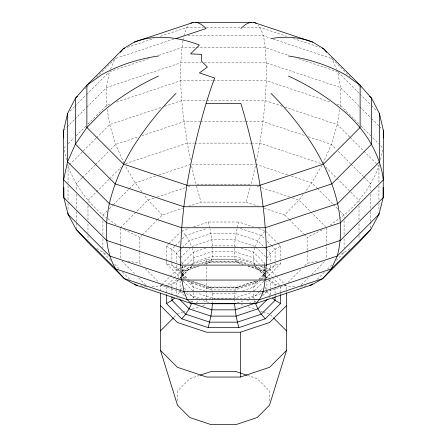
<?xml version="1.0" encoding="UTF-8"?>
<svg xmlns="http://www.w3.org/2000/svg" width="447" height="447" viewBox="0 0 447 447"><rect width="100%" height="100%" fill="white"/><g stroke="black" fill="none" stroke-linecap="round" stroke-linejoin="round"><path stroke-width="0.34" stroke-dasharray="2.23 1.68" d="M212.459 303.753L212.459 293.483L210.481 292.824M236.519 292.824L234.541 293.483L234.519 303.055M193.814 292.606L193.333 297.378L192.612 299.937M253.119 291.925L253.667 287.108L255.282 283.219L257.433 280.94M264.339 265.943L263.965 268.569L263.965 279.693M264.428 265.283L265.445 261.596M339.742 109.521L337.301 124.596L331.322 144.403L322.98 163.451M340.189 106.777L340.536 87.578L337.669 71.788L298.188 58.624M234.742 292.304L235.133 289.935L236.077 287.745L237.323 287.047L255.438 281.012M182.879 41.023C177.113 80.907 183.281 121.528 190.545 160.831M182.996 40.364L183.583 37.045M256.455 160.831C262.925 128.607 266.887 95.753 266.339 62.848C264.926 50.567 266.172 35.235 257.925 25.138M237.044 228.83C235.251 239.581 232.345 251.32 236.077 261.908L242.497 264.328M379.425 164.239L378.95 166.245C370.982 186.846 357.371 205.307 339.569 218.432M380.526 159.562L382.727 150.203M255.343 166.228L251.119 184.153L195.881 184.153L191.657 166.228M237.323 227.484L238.787 222.008L253.348 226.864M191.718 303.133L192.433 300.574M254.924 247.794C253.142 253.388 252.125 259.858 254.824 265.322M188.589 206.279L201.089 202.117L245.911 202.117L250.538 186.148M183.812 35.721L186.891 27.479L189.075 25.138M192.176 265.322C194.875 259.858 193.858 253.388 192.076 247.794M180.571 290.354L182.041 286.907M110.426 69.279L115.075 58.63L115.963 57.579M255.282 246.515L257.869 240.799L261.26 235.468L264.82 231.35M180.633 276.944L180.085 278.068L191.718 266.434L193.015 265.999M322.019 165.261L311.777 182.89L305.161 191.774M180.085 280.755L180.085 291.5L176.554 296.272L176.554 290.047M266.915 258.148L270.446 253.376L275.084 249.286L280.554 246.124L277.593 243.162M303.088 194.551L298.954 200.1L284.728 215.052L264.333 208.257M191.718 266.434L181.393 276.911M178.319 279.906L176.554 281.75L171.916 284.404L166.446 285.879L173.844 278.481M84.701 89.009L86.17 87.539M86.657 87.048L88.618 85.092M96.457 77.253L115.075 58.63L173.9 39.023M70 111.119L74.425 106.693M74.917 106.202L86.221 94.893M86.712 94.401L108.839 72.28M63.63 130.418L66.581 127.462M67.072 126.97L74.459 119.584M74.951 119.092L86.277 107.766M86.768 107.274L106.464 87.578L180.661 62.848L201.558 62.848M63.798 148.197L66.257 145.739M68.223 143.772L74.129 137.872M76.096 135.905L85.93 126.065M87.903 124.098L106.593 105.408L109.901 104.307M95.982 138.313L68.05 166.245L68.05 182.974M96.468 137.827L109.699 124.596L161.993 107.163M82.136 177.951L76.213 183.873L76.213 190.774M82.628 177.459L94.96 165.127M95.451 164.63L108.772 151.315M110.744 149.337L115.678 144.403L138.682 136.737M109.085 179.297L87.986 200.401L87.986 203.15M109.576 178.811L121.349 167.033M107.319 210.8L102.911 215.203L102.911 217.968M109.275 208.838L112.705 205.413M113.192 204.922L128.859 189.254M129.351 188.768L135.223 182.89L155.634 176.09M120.427 227.719L148.046 200.1L154.601 197.915M139.861 251.767L139.861 237.463L141.811 235.519M142.297 235.027L156.914 220.416M157.4 219.924L162.272 215.052L182.667 208.257M166.446 260.383L166.446 246.124L168.418 244.151M168.91 243.66L180.253 232.317M174.878 246.325L171.916 249.286L171.916 262.473M175.375 245.833L179.817 241.391M182.281 238.922L185.74 235.468L206.441 228.562M179.94 249.99L176.554 253.376L176.554 262.372M180.426 249.51L181.879 248.057M182.359 247.571L189.131 240.799L210.923 233.535L236.077 233.535L257.869 240.799L263.674 246.604M180.566 257.668L190.26 247.973M161.44 285.113L160.473 286.074L160.473 292.344M161.92 284.627L169.642 276.911M170.123 276.425L177.364 269.189L179.962 268.323M185.499 266.105L183.035 268.569L182.287 273.586L189.969 265.904M187.472 264.132L193.881 257.723L212.66 251.465L234.34 251.465L253.119 257.723L259.528 264.132M174.336 277.989L180.253 272.067M190.45 265.423L193.333 262.54L212.459 256.165L234.541 256.165L253.667 262.54L255.589 264.462M176.856 279.47L171.916 284.404L171.916 287.874M177.347 278.973L180.309 276.011M182.281 274.039L185.74 270.58L199.038 265.87M178.493 279.811L176.554 281.75L176.554 289.354M178.973 279.33L180.912 277.391M173.984 317.387L176.397 314.979M258.835 279.515L264.641 273.709M266.574 271.776L270.446 267.904L275.084 265.25L280.554 263.775L280.554 259.701M257.221 281.28L255.282 283.219L235.133 289.935L211.867 289.935L191.718 283.219L189.779 281.28M259.159 279.341L265.948 272.553M264.719 275.615L261.26 279.068L264.596 279.062M266.691 273.637L275.084 265.25L275.084 261.78M260.869 279.911L253.667 287.108L241.799 291.07M261.35 279.431L264.713 276.067M265.758 278.57L280.554 263.775M254.108 290.941L263.965 281.085M259.433 291.617L253.667 297.378L249.052 298.914M259.908 291.137L262.791 288.254M262.557 295.864L266.915 291.5L266.915 280.755M268.507 298.21L269.48 297.238M261.702 293.428L284.728 285.756L285.7 284.778M288.136 282.342L301.781 268.703M304.703 265.781L307.139 263.344L319.203 261.026M301.423 284.761L308.324 277.855M311.777 274.402L325.092 261.087M317.163 279.436L324.505 272.094M327.444 269.155L332.339 264.261M336.256 260.344L344.089 252.51L350.979 247.811M196.401 302.725L200.049 299.591M329.964 225.294L339.005 218.834M246.068 264.188L238.787 261.763L237.323 262.601L209.677 262.601L204.502 264.328M187.69 281.046L208.213 287.89L209.677 287.047L237.323 287.047L238.787 287.89L259.31 281.046M307.139 250.404L307.139 237.463L322.93 229.546M341.586 253.527L344.089 252.51L344.089 251.13M127.445 47.298L153.869 38.492M160.473 36.291L186.891 27.479L203.625 27.479M148.812 58.624L109.331 71.788L106.464 87.578L106.811 106.777M158.679 55.339L181.711 47.661L195.641 47.661M116.516 102.1L180.711 80.7L212.716 80.7M164.636 106.28L181.845 100.547L265.155 100.547L282.364 106.28M141.973 135.642L184.035 121.623L199.96 121.623M125.618 163.647L187.187 143.124L194.171 143.124M158.925 174.989L189.874 164.675M157.221 197.043L185.399 187.651M188.019 186.773L189.986 186.12M181.733 230.836L188.355 228.629M193.652 226.864L208.213 222.008L238.787 222.008M205.86 248.096L193.333 252.276L182.287 263.317L182.287 265.328M211.14 246.336L212.459 245.9L234.541 245.9L235.86 246.336M180.61 268.105L187.114 265.937M192.311 264.205L206.615 259.439L240.385 259.439L254.689 264.205M198.217 264.266L211.867 259.718L235.133 259.718L248.783 264.266M195.635 265.954L181.733 270.591L185.74 270.58L199.328 266.054M200.932 264.188L208.213 261.763L238.787 261.763M203.659 264.328L210.923 261.908L236.077 261.908L243.341 264.328M255.885 281.141L236.077 287.745L210.923 287.745L191.115 281.141M177.364 314.012L182.56 312.28M183.214 312.062L186.46 310.978M192.311 309.028L198.814 306.86M202.714 305.564L205.961 304.48M250.532 292.791L234.34 298.188L212.66 298.188L196.468 292.791M261.042 293.651L245.911 298.691L201.089 298.691L185.958 293.651M237.178 302.876L243.777 300.675M253.74 302.301L256.36 301.423M199.524 375.407L189.819 378.643L177.493 390.969L177.493 401.138M300.306 286.974L306.379 285.834M152.109 286.806L162.272 285.756L185.298 293.428M206.413 27.479L240.587 27.479M243.375 27.479L260.109 27.479L286.527 36.291M187.991 35.721L263.188 35.721L270.457 38.14M196.339 47.661L265.289 47.661L288.321 55.339M204.346 62.848L266.339 62.848L340.536 87.578L359.243 106.291M213.409 80.7L266.289 80.7L330.484 102.1M200.653 121.623L244.962 121.623M245.654 121.623L262.965 121.623L305.027 135.642M194.87 143.124L250.733 143.124M251.432 143.124L259.813 143.124L321.382 163.647M191.886 164.239L255.114 164.239M208.213 287.89L238.787 287.89M212.459 293.483L234.541 293.483M265.267 270.591L261.26 270.58L247.672 266.054M182.404 279.062L185.74 279.068L182.281 275.615M284.728 285.756L294.891 286.806M140.621 285.834L146.694 286.974M127.797 261.026L139.861 263.344L142.297 265.781M280.554 285.879L275.084 284.404L270.446 281.75L267.541 278.844M166.446 261.059L166.446 263.775L171.916 265.25L176.554 267.904L180.426 271.776M293.131 38.492L319.555 47.298M273.1 39.023L331.925 58.63L350.543 77.253M337.099 104.307L340.407 105.408L359.097 124.098M285.007 107.163L337.301 124.596L349.548 136.843M308.318 136.737L331.322 144.403L336.256 149.337M255.813 164.239L288.075 174.989M291.366 176.09L311.777 182.89L316.672 187.79M257.014 186.12L258.981 186.773M261.601 187.651L289.779 197.043M292.399 197.915L298.954 200.1L325.589 226.73M245.911 202.117L258.411 206.279M258.645 228.629L264.602 230.613M240.559 228.562L261.26 235.468L264.719 238.922M254.634 246.303L235.133 239.799L211.867 239.799L191.718 246.515L189.131 240.799L185.74 235.468L182.18 231.35M241.14 248.096L253.667 252.276L264.713 263.317M259.886 265.937L265.088 267.675M265.736 267.887L269.636 269.189L275.911 275.464M253.985 265.999L255.282 266.434L266.915 278.068L266.367 276.944M251.365 265.954L264.602 270.368M247.962 265.87L261.26 270.58L264.719 274.039M191.562 281.012L209.677 287.047L210.923 287.745L211.867 289.935L212.258 292.304M205.201 291.07L193.333 287.108L187.092 280.867M241.039 304.48L244.285 305.564M248.186 306.86L254.689 309.028M260.54 310.978L262.49 311.626M263.138 311.844L269.636 314.012M197.948 298.914L193.333 297.378L188.528 292.578M203.223 300.675L209.822 302.876M190.64 301.423L193.26 302.301M247.476 375.407L257.181 378.643L269.507 390.969L269.507 401.138M105.414 253.527L102.911 252.51L96.021 247.811M124.07 229.546L139.861 237.463M208.213 261.763L209.677 262.601L210.923 261.908C214.655 251.32 211.749 239.581 209.956 228.83M166.446 246.124L171.916 249.286L176.554 253.376L180.085 258.148M107.431 218.432C89.629 205.307 76.018 186.846 68.05 166.245L67.575 164.239M107.995 218.834L117.036 225.294M246.951 299.591L250.599 302.725M358.382 85.092L359.36 86.07M359.852 86.562L362.299 89.009M338.161 72.28L359.304 93.417M359.796 93.909L371.099 105.218M371.591 105.71L377 111.119M359.74 106.783L371.06 118.109M371.558 118.6L378.939 125.987M379.436 126.479L382.386 129.429M361.07 126.065L370.904 135.905M372.871 137.872L378.777 143.772M380.743 145.739L382.71 147.706M350.04 137.335L378.95 166.245L378.95 182.974M338.228 151.315L350.56 163.647M351.051 164.138L363.389 176.47M363.88 176.962L370.786 183.873L370.786 190.774M325.651 167.033L336.446 177.828M336.932 178.319L359.014 200.401L359.014 203.15M317.163 188.276L332.831 203.944M333.317 204.435L337.725 208.838M339.681 210.8L344.089 215.203L344.089 217.968M284.728 215.052L288.628 218.952M289.114 219.438L303.731 234.055M304.217 234.541L307.139 237.463M265.758 231.328L277.101 242.671M267.183 241.391L270.642 244.844M271.133 245.336L275.084 249.286L275.084 261.082M264.155 247.09L265.607 248.543M266.088 249.024L270.446 253.376L270.446 262.372M255.768 247.001L265.462 256.695M276.391 275.944L284.113 283.666M284.594 284.147L286.527 286.074L286.527 292.344M261.501 266.105L263.965 268.569L264.713 273.586L256.07 264.942M265.758 271.083L271.675 277M272.167 277.492L279.565 284.89M266.691 276.011L268.664 277.989M269.161 278.481L275.084 284.404L275.084 286.488M264.641 275.944L255.282 266.434M265.121 276.425L267.06 278.364M270.603 314.979L273.016 317.387M182.359 273.709L189.131 280.481M176.554 265.138L176.554 267.904L181.538 273.039M182.024 273.525L187.841 279.341M180.309 273.637L171.916 265.25L171.916 263.166M182.767 276.548L186.611 280.386M166.446 263.775L181.733 279.062M183.035 281.085L193.881 291.925L193.333 287.108L191.718 283.219L189.567 280.94M184.209 288.254L188.047 292.098M180.085 291.5L184.443 295.864M177.52 297.238L178.493 298.21M145.219 268.703L158.864 282.342M161.3 284.778L162.272 285.756M121.908 261.087L135.223 274.402M138.676 277.855L145.577 284.761M110.744 260.344L102.911 252.51L102.911 251.13M114.661 264.261L119.556 269.155M122.495 272.094L129.837 279.436M268.681 279.906L270.446 281.75L270.446 287.974M162.272 215.052L148.046 200.1L143.912 194.551M331.037 57.579L331.925 58.63L336.574 69.279M141.839 191.774L135.223 182.89L124.981 165.261M266.915 291.5L270.446 296.272M124.02 163.451L115.678 144.403L109.699 124.596L107.258 109.521M264.959 286.907L266.429 290.354M181.555 261.596L182.572 265.283M196.462 186.148L201.089 202.117M254.388 299.937L253.667 297.378L253.186 292.606M254.566 300.574L255.282 303.133M208.213 222.008L209.677 227.484M64.273 150.203L66.474 159.562M182.661 265.943L183.035 268.569L183.035 279.693M378.95 185.762L378.95 200.401M378.95 203.189L378.95 210.163M370.786 194.227L370.786 208.727M370.786 211.487L370.786 221.153M370.786 221.846L370.786 228.059M359.014 205.899L359.014 221.019M359.014 223.768L359.014 232.703M359.014 235.452L359.014 239.581M344.089 220.729L344.089 235.239M344.089 238.692L344.089 248.37M326.573 227.719L326.573 258.914M307.139 251.085L307.139 263.344M280.554 246.124L280.554 259.02M280.554 286.555L280.554 291.986M280.554 292.668L280.554 294.702M275.084 287.181L275.084 293.428M275.084 294.12L275.084 296.199M270.446 265.138L270.446 267.904L266.915 271.586L266.915 269.569M270.446 288.667L270.446 294.891M264.713 264.658L264.713 276.268M206.615 259.439L206.615 298.747M206.615 299.434L206.615 302.882M182.287 266.004L182.287 276.268M180.085 269.569L180.085 271.586M171.916 288.566L171.916 294.813M166.446 286.555L166.446 293.344M139.861 252.449L139.861 263.344M120.427 228.411L120.427 259.606M102.911 220.729L102.911 235.239M102.911 238.692L102.911 248.37M87.986 205.899L87.986 221.019M87.986 223.768L87.986 232.703M87.986 235.452L87.986 239.581M76.213 194.227L76.213 208.727M76.213 211.487L76.213 222.533M76.213 223.226L76.213 229.44M68.05 185.762L68.05 200.401M68.05 203.189L68.05 210.163"/><path stroke-width="0.67" d="M383.302 137.939L383.37 130.418L379.458 113.577L371.608 98.318L360.126 85.226L323.516 48.617L312.766 42.124L253.857 22.473M211.14 303.312L212.459 303.753L211.867 309.849L210.923 316.113L208.213 327.64L181.733 318.817L166.446 303.53L166.446 294.702M383.37 130.418L383.202 197.608L378.95 214.342L370.786 229.44L359.014 242.33L322.706 278.637L311.777 284.823L255.813 303.479L191.187 303.479L135.223 284.823L124.294 278.637L87.986 242.33L76.213 229.44L68.05 214.342L63.798 197.608L63.63 179.878L63.63 130.418L67.542 113.577L75.392 98.318L86.874 85.226L123.484 48.617L134.234 42.124L193.143 22.473M286.527 292.969L286.527 350.398L269.507 405.206L257.181 417.532L235.826 424.65L211.174 424.65L189.819 417.532L177.493 405.206L160.473 350.398L160.473 293.042M191.718 303.133L189.131 308.849L185.74 314.185L181.733 318.817M120.388 52.305L123.484 48.617L124.802 48.175M77.348 96.356L75.392 98.318L75.392 144.141L67.542 161.831L63.63 179.878L106.464 222.718L180.661 247.448L266.339 247.448L340.536 222.718L383.37 179.878C380.045 153.444 365.087 130.004 345.442 112.527A192.065 151.477 24.9 0 0 288.388 76.035M160.473 330.897L173.503 317.873M267.541 299.177L257.869 308.849L236.077 316.113L210.923 316.113L189.131 308.849L179.459 299.177M208.213 327.64L238.787 327.64L265.267 318.817L280.554 303.53L280.554 294.702M286.527 305.575L269.636 322.466L240.385 332.216L206.615 332.216L177.364 322.466L160.473 305.575M312.755 283.845L311.777 284.823L309.754 285.203M370.786 229.44L331.322 268.904L322.706 278.637L259.813 299.602L187.187 299.602L124.294 278.637L115.678 268.904L76.213 229.44M286.527 350.398L269.636 367.289L240.385 377.039L206.615 377.039L177.364 367.289L160.473 350.398M174.492 298.093L171.916 300.362L166.446 303.53M176.001 38.571L206.112 28.535A192.065 40.588 81.2 0 0 190.824 23.261M212.459 303.753L234.541 303.753L235.86 303.312M254.634 303.351L235.133 309.849L211.867 309.849L192.366 303.351M200.172 375.189L211.174 371.524L235.826 371.524L246.828 375.189M193.869 303.301L191.187 303.479L187.187 299.602L184.035 291.69L181.845 280.046L180.711 265.105L180.661 247.448L181.711 227.746L183.812 206.743L186.891 185.242L190.824 164.066A192.065 40.588 -81.2 0 1 214.677 78.007L199.396 72.911L207.391 67.044L201.496 61.15L201.496 54.344L190.573 53.903L199.396 45.08A192.065 110.89 60 0 0 134.234 42.124M195.562 22.35L251.438 22.35M206.112 103.458L240.888 103.458A192.065 40.588 81.2 0 1 256.176 164.066C262.791 197.3 267.066 231.166 266.289 265.105C264.607 277.626 266.328 294.4 255.813 303.479L253.131 303.301M137.246 285.203L135.223 284.823L134.245 283.845M322.198 48.175L323.516 48.617L326.612 52.305M280.554 303.53L275.084 300.362L272.508 298.093M369.652 96.356L371.608 98.318L371.608 144.141L331.925 183.829L263.188 206.743L183.812 206.743L115.075 183.829L75.392 144.141L86.874 127.496L101.558 112.527A192.065 151.477 -24.9 0 1 158.612 76.035M273.497 317.873L286.527 330.897M265.267 318.817L261.26 314.185L257.869 308.849L255.282 303.133M238.787 327.64L236.077 316.113L234.541 303.753M63.63 130.418L63.697 137.939M383.202 187.17L383.202 197.608L340.407 240.402L266.289 265.105L180.711 265.105L106.593 240.402L63.798 197.608L63.798 187.17M379.458 113.577L379.458 161.831L337.669 203.62L265.289 227.746L181.711 227.746L109.331 203.62L67.542 161.831L67.542 113.577M378.95 212.951L378.95 214.342L337.301 255.997L331.322 268.904L262.965 291.69L184.035 291.69L115.678 268.904C104.123 249.208 104.984 225.294 109.331 203.62C114.281 182.879 122.936 163.256 134.234 145.202A192.065 110.89 -60 0 1 176.001 93.423M275.084 296.897L275.084 300.362L261.26 314.185L237.323 322.164L209.677 322.164L185.74 314.185L171.916 300.362L171.916 296.897M240.385 332.216L240.385 377.039M68.05 212.951L68.05 214.342L109.699 255.997L181.845 280.046L265.155 280.046L337.301 255.997C347.386 217.7 332.803 177.722 312.766 145.202A192.065 110.89 60 0 0 270.999 93.423M288.388 55.959A192.065 151.477 -24.9 0 1 345.442 74.8L360.126 85.226L360.126 127.496L323.516 164.105L260.109 185.242L186.891 185.242L123.484 164.105L86.874 127.496L86.874 85.226L101.558 74.8A192.065 151.477 24.9 0 1 158.612 55.959M270.999 38.571A192.065 110.89 -60 0 1 312.766 42.124M240.888 28.535A192.065 40.588 -81.2 0 1 256.176 23.261"/></g></svg>
